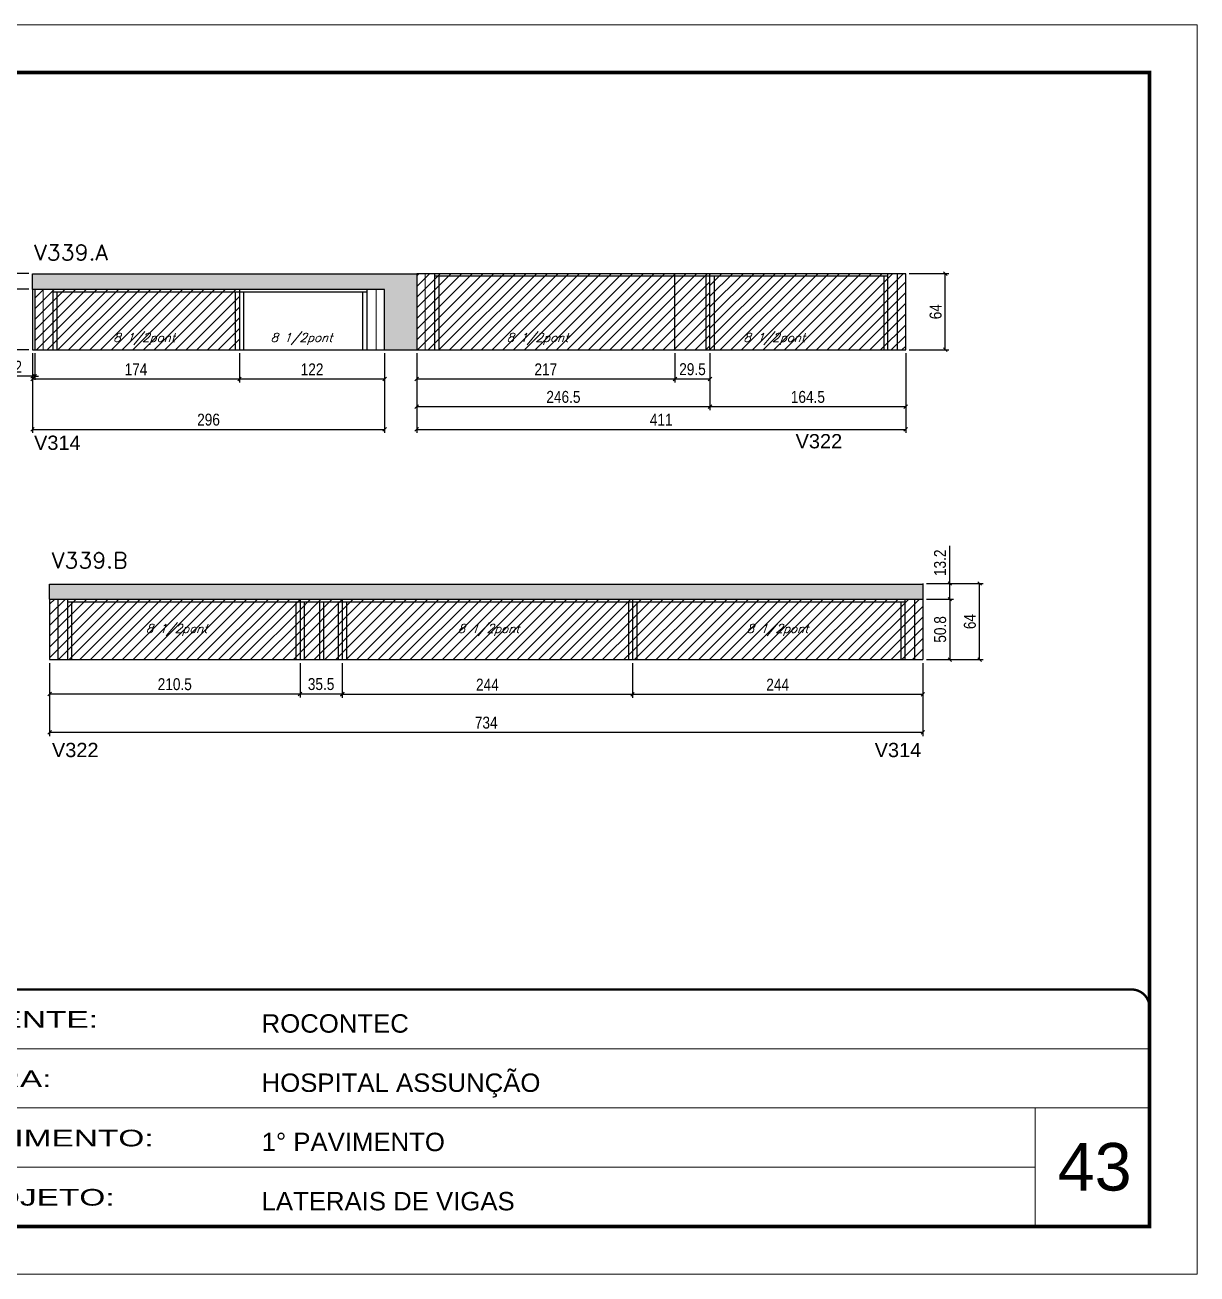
# Model space of a CAD drawing. Extents: x 137137 to 143418, y 10464 to 34486.
# Drawn here: x 140807 to 141792, y 21950 to 23000 of the extents above; entities that cross this region are included whole.
import ezdxf

# ---------------------------------------------------------------- set-up
doc = ezdxf.new("R2010")
doc.units = 0
doc.linetypes.add('CONTINUO', pattern=[0])
doc.linetypes.add('DASHED', pattern=[0.75, 0.5, -0.25])
for name, color, linetype in [('5', 5, 'Continuous'), ('COTA', 241, 'Continuous'), ('Painéis', 200, 'Continuous'), ('SARR_2.2x7', 40, 'Continuous'), ('SARR_3.5x7', 81, 'Continuous'), ('texto', 7, 'Continuous')]:
    doc.layers.add(name, color=color, linetype=linetype)
for name, color, linetype, lineweight in [('CARIMBO', 255, 'Continuous', 9), ('Folhas', 255, 'Continuous', 9), ('Hachura', 251, 'Continuous', 9), ('Sarr 2.2x7', 40, 'Continuous', 9), ('SARRAFO DE PRESSAO', 251, 'DASHED', 9), ('Texto Seção', 7, 'Continuous', 15)]:
    doc.layers.add(name, color=color, linetype=linetype, lineweight=lineweight)
doc.styles.add('ARIAL', font='arial.ttf')
doc.styles.add('COTA TECNICA', font='techl___.ttf', dxfattribs={"height": 10})
doc.styles.add('REGUA-120', font='ROMANS.shx', dxfattribs={"height": 15})
doc.styles.add('Romans', font='romans.shx')
doc.styles.get("Standard").update_dxf_attribs({"font": 'arial.ttf'})
doc.styles.add('Tecnologia', font='')
doc.styles.get('Tecnologia').set_extended_font_data('Forgotten Futurist')
doc.dimstyles.new('PAINEL', dxfattribs={"dimtxt": 10, "dimasz": 3, "dimexe": 3, "dimexo": 3, "dimgap": 3, "dimtad": 1, "dimdec": 1, "dimzin": 12, "dimdsep": 46, "dimtxsty": 'COTA TECNICA', "dimblk1": 'OBLIQUE', "dimblk2": 'OBLIQUE', "dimsah": 1, "dimcen": 0.9, "dimclrd": 4, "dimclre": 4, "dimclrt": 240, "dimadec": 1, "dimazin": 3, "dimtfac": 1, "dimtdec": 1, "dimtmove": 0, "dimatfit": 3, "dimfxl": 1, "dimtolj": 1, "dimtzin": 12, "dimarcsym": 0})
pattern_1 = [(45, (1589, -7058.3625), (-4.49012806, 4.49012806), [])]
pattern_2 = [(45, (1635, -7000.45), (-4.49012806, 4.49012806), [])]
pattern_3 = [(45, (3170, -6878.4203), (-4.49012806, 4.49012806), [])]

# ---------------------------------------------------------------- blocks, each defined once
blk = doc.blocks.new('9999999999')
at = {"color": 30, "linetype": 'CONTINUO'}
for p, q in [((98564.6, 34379.6), (99584, 34379.6)), ((98564.6, 34329.8), (99488, 34329.8)), ((99584, 34329.8), (99488, 34329.8)), ((99488, 34329.8), (99488, 34230.2)), ((98564.6, 34280), (99488, 34280))]:
    blk.add_line(p, q, dxfattribs=at)
at = {"color": 30, "linetype": 'CONTINUO', "const_width": 2}
blk.add_lwpolyline([(99584, 34230.2), (99584, 34414.4, 0.414214), (99569, 34429.4), (98229, 34429.4, 0.414214), (98214, 34414.4), (98214, 34245.2, 0.414214), (98229, 34230.2), (99584, 34230.2)], format="xyb", dxfattribs=at)
at = {"layer": 'Folhas'}
blk.add_lwpolyline([(98139, 34190.2), (99624, 34190.2), (99624, 35240.2), (98139, 35240.2)], close=True, dxfattribs=at)
at = {"layer": 'Folhas', "color": 30, "const_width": 3}
blk.add_lwpolyline([(98214, 34230.2), (99584, 34230.2), (99584, 35200.2), (98214, 35200.2)], close=True, dxfattribs=at)
at = {"color": 7, "linetype": 'Continuous', "ltscale": 5, "style": 'ARIAL'}
for s, height, p in [('ROCONTEC', 15.48, (98837.7, 34393.1)), ('HOSPITAL ASSUNÇÃO', 15.483, (98837.7, 34343.3)), ('1° PAVIMENTO', 15.483, (98837.7, 34293.5)), ('LATERAIS DE VIGAS', 15.483, (98837.7, 34243.7))]:
    blk.add_text(s, height=height, dxfattribs=at).set_placement(p)
at = {"layer": 'Folhas', "color": 7, "style": 'Tecnologia', "width": 1.5}
for s, p in [('CLIENTE:', (98573.7, 34397.2)), ('OBRA:', (98573.7, 34347.3)), ('PAVIMENTO:', (98573.7, 34297.5)), ('PROJETO:', (98573.7, 34247.7))]:
    blk.add_text(s, height=14, dxfattribs=at).set_placement(p)
blk = doc.blocks.new('_Oblique')
at = {"color": 0, "linetype": 'ByBlock', "lineweight": -2}
blk.add_line((-0.5, -0.5), (0.5, 0.5), dxfattribs=at)
blk = doc.blocks.new('*D1770')
at = {"layer": 'COTA', "color": 4, "linetype": 'ByBlock', "lineweight": -2, "transparency": 16777216}
for p, q in [((141564.8, 22517.3), (141587.5, 22517.3)), ((141584.5, 22517.3), (141584.5, 22466.5)), ((141564.8, 22466.5), (141587.5, 22466.5))]:
    blk.add_line(p, q, dxfattribs=at)
at = {"layer": 'Defpoints', "color": 0, "linetype": 'ByBlock', "transparency": 16777216}
for p in [(141561.8, 22517.3), (141561.8, 22466.5), (141584.5, 22466.5)]:
    blk.add_point(p, dxfattribs=at)
at = {"layer": 'COTA', "color": 4, "linetype": 'ByBlock', "lineweight": -2, "transparency": 16777216, "xscale": 3, "yscale": 3, "zscale": 3}
for p, rotation in [((141584.5, 22517.3), 90), ((141584.5, 22466.5), 270)]:
    blk.add_blockref('_Oblique', p, dxfattribs=dict(at, rotation=rotation))
at = {"layer": 'COTA', "color": 240, "linetype": 'ByBlock', "transparency": 16777216, "insert": (141576.4, 22491.9), "char_height": 10, "attachment_point": 5, "rotation": 90, "style": 'COTA TECNICA'}
blk.add_mtext('\\A1;50.8', dxfattribs=at)
blk = doc.blocks.new('*D1771')
at = {"layer": 'COTA', "color": 4, "linetype": 'ByBlock', "lineweight": -2, "transparency": 16777216}
for p, q in [((141584.5, 22530.5), (141584.5, 22562.2)), ((141564.8, 22530.5), (141587.5, 22530.5)), ((141584.5, 22517.3), (141584.5, 22530.5)), ((141564.8, 22517.3), (141587.5, 22517.3))]:
    blk.add_line(p, q, dxfattribs=at)
at = {"layer": 'Defpoints', "color": 0, "linetype": 'ByBlock', "transparency": 16777216}
for p in [(141561.8, 22530.5), (141561.8, 22517.3), (141584.5, 22517.3)]:
    blk.add_point(p, dxfattribs=at)
at = {"layer": 'COTA', "color": 4, "linetype": 'ByBlock', "lineweight": -2, "transparency": 16777216, "xscale": 3, "yscale": 3, "zscale": 3}
for p, rotation in [((141584.5, 22530.5), 90), ((141584.5, 22517.3), 270)]:
    blk.add_blockref('_Oblique', p, dxfattribs=dict(at, rotation=rotation))
at = {"layer": 'COTA', "color": 240, "linetype": 'ByBlock', "transparency": 16777216, "insert": (141576.3, 22547.9), "char_height": 10, "attachment_point": 5, "rotation": 90, "style": 'COTA TECNICA'}
blk.add_mtext('\\A1;13.2', dxfattribs=at)
blk = doc.blocks.new('*D1772')
at = {"layer": 'COTA', "color": 4, "linetype": 'ByBlock', "lineweight": -2, "transparency": 16777216}
for p, q in [((141073.8, 22463.5), (141073.8, 22434.4)), ((141317.8, 22463.5), (141317.8, 22434.4)), ((141073.8, 22437.4), (141317.8, 22437.4))]:
    blk.add_line(p, q, dxfattribs=at)
at = {"layer": 'Defpoints', "color": 0, "linetype": 'ByBlock', "transparency": 16777216}
for p in [(141073.8, 22466.5), (141317.8, 22466.5), (141317.8, 22437.4)]:
    blk.add_point(p, dxfattribs=at)
at = {"layer": 'COTA', "color": 4, "linetype": 'ByBlock', "lineweight": -2, "transparency": 16777216, "xscale": 3, "yscale": 3, "zscale": 3, "rotation": 180}
blk.add_blockref('_Oblique', (141073.8, 22437.4), dxfattribs=at)
at = {"layer": 'COTA', "color": 4, "linetype": 'ByBlock', "lineweight": -2, "transparency": 16777216, "xscale": 3, "yscale": 3, "zscale": 3}
blk.add_blockref('_Oblique', (141317.8, 22437.4), dxfattribs=at)
at = {"layer": 'COTA', "color": 240, "linetype": 'ByBlock', "transparency": 16777216, "insert": (141195.8, 22445.5), "char_height": 10, "attachment_point": 5, "style": 'COTA TECNICA'}
blk.add_mtext('\\A1;244', dxfattribs=at)
blk = doc.blocks.new('*D1773')
at = {"layer": 'COTA', "color": 4, "linetype": 'ByBlock', "lineweight": -2, "transparency": 16777216}
for p, q in [((141317.8, 22463.5), (141317.8, 22434.4)), ((141561.8, 22463.5), (141561.8, 22434.4)), ((141317.8, 22437.4), (141561.8, 22437.4))]:
    blk.add_line(p, q, dxfattribs=at)
at = {"layer": 'Defpoints', "color": 0, "linetype": 'ByBlock', "transparency": 16777216}
for p in [(141317.8, 22466.5), (141561.8, 22466.5), (141561.8, 22437.4)]:
    blk.add_point(p, dxfattribs=at)
at = {"layer": 'COTA', "color": 4, "linetype": 'ByBlock', "lineweight": -2, "transparency": 16777216, "xscale": 3, "yscale": 3, "zscale": 3, "rotation": 180}
blk.add_blockref('_Oblique', (141317.8, 22437.4), dxfattribs=at)
at = {"layer": 'COTA', "color": 4, "linetype": 'ByBlock', "lineweight": -2, "transparency": 16777216, "xscale": 3, "yscale": 3, "zscale": 3}
blk.add_blockref('_Oblique', (141561.8, 22437.4), dxfattribs=at)
at = {"layer": 'COTA', "color": 240, "linetype": 'ByBlock', "transparency": 16777216, "insert": (141439.8, 22445.5), "char_height": 10, "attachment_point": 5, "style": 'COTA TECNICA'}
blk.add_mtext('\\A1;244', dxfattribs=at)
blk = doc.blocks.new('*D1774')
at = {"layer": 'COTA', "color": 4, "linetype": 'ByBlock', "lineweight": -2, "transparency": 16777216}
for p, q in [((141564.8, 22530.5), (141612.5, 22530.5)), ((141609.5, 22466.5), (141609.5, 22530.5)), ((141564.8, 22466.5), (141612.5, 22466.5))]:
    blk.add_line(p, q, dxfattribs=at)
at = {"layer": 'Defpoints', "color": 0, "linetype": 'ByBlock', "transparency": 16777216}
for p in [(141561.8, 22530.5), (141609.5, 22530.5), (141561.8, 22466.5)]:
    blk.add_point(p, dxfattribs=at)
at = {"layer": 'COTA', "color": 4, "linetype": 'ByBlock', "lineweight": -2, "transparency": 16777216, "xscale": 3, "yscale": 3, "zscale": 3}
for p, rotation in [((141609.5, 22530.5), 90), ((141609.5, 22466.5), 270)]:
    blk.add_blockref('_Oblique', p, dxfattribs=dict(at, rotation=rotation))
at = {"layer": 'COTA', "color": 240, "linetype": 'ByBlock', "transparency": 16777216, "insert": (141601.4, 22498.5), "char_height": 10, "attachment_point": 5, "rotation": 90, "style": 'COTA TECNICA'}
blk.add_mtext('\\A1;64', dxfattribs=at)
blk = doc.blocks.new('*D1775')
at = {"layer": 'COTA', "color": 4, "linetype": 'ByBlock', "lineweight": -2, "transparency": 16777216}
for p, q in [((141136.4, 22724), (141136.4, 22699.5)), ((141353.4, 22724), (141353.4, 22699.5)), ((141136.4, 22702.5), (141353.4, 22702.5))]:
    blk.add_line(p, q, dxfattribs=at)
at = {"layer": 'Defpoints', "color": 0, "linetype": 'ByBlock', "transparency": 16777216}
for p in [(141136.4, 22727), (141353.4, 22727), (141353.4, 22702.5)]:
    blk.add_point(p, dxfattribs=at)
at = {"layer": 'COTA', "color": 4, "linetype": 'ByBlock', "lineweight": -2, "transparency": 16777216, "xscale": 3, "yscale": 3, "zscale": 3, "rotation": 180}
blk.add_blockref('_Oblique', (141136.4, 22702.5), dxfattribs=at)
at = {"layer": 'COTA', "color": 4, "linetype": 'ByBlock', "lineweight": -2, "transparency": 16777216, "xscale": 3, "yscale": 3, "zscale": 3}
blk.add_blockref('_Oblique', (141353.4, 22702.5), dxfattribs=at)
at = {"layer": 'COTA', "color": 240, "linetype": 'ByBlock', "transparency": 16777216, "insert": (141244.9, 22710.5), "char_height": 10, "attachment_point": 5, "style": 'COTA TECNICA'}
blk.add_mtext('\\A1;217', dxfattribs=at)
blk = doc.blocks.new('*D1776')
at = {"layer": 'COTA', "color": 4, "linetype": 'ByBlock', "lineweight": -2, "transparency": 16777216}
for p, q in [((141353.4, 22724), (141353.4, 22699.5)), ((141382.9, 22724), (141382.9, 22699.5)), ((141353.4, 22702.5), (141382.9, 22702.5))]:
    blk.add_line(p, q, dxfattribs=at)
at = {"layer": 'Defpoints', "color": 0, "linetype": 'ByBlock', "transparency": 16777216}
for p in [(141353.4, 22727), (141382.9, 22727), (141382.9, 22702.5)]:
    blk.add_point(p, dxfattribs=at)
at = {"layer": 'COTA', "color": 4, "linetype": 'ByBlock', "lineweight": -2, "transparency": 16777216, "xscale": 3, "yscale": 3, "zscale": 3, "rotation": 180}
blk.add_blockref('_Oblique', (141353.4, 22702.5), dxfattribs=at)
at = {"layer": 'COTA', "color": 4, "linetype": 'ByBlock', "lineweight": -2, "transparency": 16777216, "xscale": 3, "yscale": 3, "zscale": 3}
blk.add_blockref('_Oblique', (141382.9, 22702.5), dxfattribs=at)
at = {"layer": 'COTA', "color": 240, "linetype": 'ByBlock', "transparency": 16777216, "insert": (141368.2, 22710.6), "char_height": 10, "attachment_point": 5, "style": 'COTA TECNICA'}
blk.add_mtext('\\A1;29.5', dxfattribs=at)
blk = doc.blocks.new('*D1777')
at = {"layer": 'COTA', "color": 4, "linetype": 'ByBlock', "lineweight": -2, "transparency": 16777216}
for p, q in [((141382.9, 22724), (141382.9, 22676.2)), ((141547.4, 22724), (141547.4, 22676.2)), ((141382.9, 22679.2), (141547.4, 22679.2))]:
    blk.add_line(p, q, dxfattribs=at)
at = {"layer": 'Defpoints', "color": 0, "linetype": 'ByBlock', "transparency": 16777216}
for p in [(141382.9, 22727), (141547.4, 22727), (141547.4, 22679.2)]:
    blk.add_point(p, dxfattribs=at)
at = {"layer": 'COTA', "color": 4, "linetype": 'ByBlock', "lineweight": -2, "transparency": 16777216, "xscale": 3, "yscale": 3, "zscale": 3, "rotation": 180}
blk.add_blockref('_Oblique', (141382.9, 22679.2), dxfattribs=at)
at = {"layer": 'COTA', "color": 4, "linetype": 'ByBlock', "lineweight": -2, "transparency": 16777216, "xscale": 3, "yscale": 3, "zscale": 3}
blk.add_blockref('_Oblique', (141547.4, 22679.2), dxfattribs=at)
at = {"layer": 'COTA', "color": 240, "linetype": 'ByBlock', "transparency": 16777216, "insert": (141465.2, 22687.3), "char_height": 10, "attachment_point": 5, "style": 'COTA TECNICA'}
blk.add_mtext('\\A1;164.5', dxfattribs=at)
blk = doc.blocks.new('*D1778')
at = {"layer": 'COTA', "color": 4, "linetype": 'ByBlock', "lineweight": -2, "transparency": 16777216}
for p, q in [((141136.4, 22724), (141136.4, 22676.2)), ((141382.9, 22724), (141382.9, 22676.2)), ((141136.4, 22679.2), (141382.9, 22679.2))]:
    blk.add_line(p, q, dxfattribs=at)
at = {"layer": 'Defpoints', "color": 0, "linetype": 'ByBlock', "transparency": 16777216}
for p in [(141136.4, 22727), (141382.9, 22727), (141382.9, 22679.2)]:
    blk.add_point(p, dxfattribs=at)
at = {"layer": 'COTA', "color": 4, "linetype": 'ByBlock', "lineweight": -2, "transparency": 16777216, "xscale": 3, "yscale": 3, "zscale": 3, "rotation": 180}
blk.add_blockref('_Oblique', (141136.4, 22679.2), dxfattribs=at)
at = {"layer": 'COTA', "color": 4, "linetype": 'ByBlock', "lineweight": -2, "transparency": 16777216, "xscale": 3, "yscale": 3, "zscale": 3}
blk.add_blockref('_Oblique', (141382.9, 22679.2), dxfattribs=at)
at = {"layer": 'COTA', "color": 240, "linetype": 'ByBlock', "transparency": 16777216, "insert": (141259.7, 22687.3), "char_height": 10, "attachment_point": 5, "style": 'COTA TECNICA'}
blk.add_mtext('\\A1;246.5', dxfattribs=at)
blk = doc.blocks.new('*D1779')
at = {"layer": 'COTA', "color": 4, "linetype": 'ByBlock', "lineweight": -2, "transparency": 16777216}
for p, q in [((140813.4, 22724), (140813.4, 22657.1)), ((141109.4, 22724), (141109.4, 22657.1)), ((140813.4, 22660.1), (141109.4, 22660.1))]:
    blk.add_line(p, q, dxfattribs=at)
at = {"layer": 'Defpoints', "color": 0, "linetype": 'ByBlock', "transparency": 16777216}
for p in [(140813.4, 22727), (141109.4, 22727), (141109.4, 22660.1)]:
    blk.add_point(p, dxfattribs=at)
at = {"layer": 'COTA', "color": 4, "linetype": 'ByBlock', "lineweight": -2, "transparency": 16777216, "xscale": 3, "yscale": 3, "zscale": 3, "rotation": 180}
blk.add_blockref('_Oblique', (140813.4, 22660.1), dxfattribs=at)
at = {"layer": 'COTA', "color": 4, "linetype": 'ByBlock', "lineweight": -2, "transparency": 16777216, "xscale": 3, "yscale": 3, "zscale": 3}
blk.add_blockref('_Oblique', (141109.4, 22660.1), dxfattribs=at)
at = {"layer": 'COTA', "color": 240, "linetype": 'ByBlock', "transparency": 16777216, "insert": (140961.4, 22668.2), "char_height": 10, "attachment_point": 5, "style": 'COTA TECNICA'}
blk.add_mtext('\\A1;296', dxfattribs=at)
blk = doc.blocks.new('*D1780')
at = {"layer": 'COTA', "color": 4, "linetype": 'ByBlock', "lineweight": -2, "transparency": 16777216}
for p, q in [((140810.4, 22777.8), (140790, 22777.8)), ((140793, 22727), (140793, 22777.8)), ((140810.4, 22727), (140790, 22727))]:
    blk.add_line(p, q, dxfattribs=at)
at = {"layer": 'Defpoints', "color": 0, "linetype": 'ByBlock', "transparency": 16777216}
for p in [(140793, 22777.8), (140813.4, 22777.8), (140813.4, 22727)]:
    blk.add_point(p, dxfattribs=at)
at = {"layer": 'COTA', "color": 4, "linetype": 'ByBlock', "lineweight": -2, "transparency": 16777216, "xscale": 3, "yscale": 3, "zscale": 3}
for p, rotation in [((140793, 22777.8), 90), ((140793, 22727), 270)]:
    blk.add_blockref('_Oblique', p, dxfattribs=dict(at, rotation=rotation))
at = {"layer": 'COTA', "color": 240, "linetype": 'ByBlock', "transparency": 16777216, "insert": (140784.8, 22752.4), "char_height": 10, "attachment_point": 5, "rotation": 90, "style": 'COTA TECNICA'}
blk.add_mtext('\\A1;50.8', dxfattribs=at)
blk = doc.blocks.new('*D1781')
at = {"layer": 'COTA', "color": 4, "linetype": 'ByBlock', "lineweight": -2, "transparency": 16777216}
for p, q in [((140810.4, 22791), (140790, 22791)), ((140793, 22777.8), (140793, 22791)), ((140810.4, 22777.8), (140790, 22777.8))]:
    blk.add_line(p, q, dxfattribs=at)
at = {"layer": 'Defpoints', "color": 0, "linetype": 'ByBlock', "transparency": 16777216}
for p in [(140793, 22791), (140813.4, 22791), (140813.4, 22777.8)]:
    blk.add_point(p, dxfattribs=at)
at = {"layer": 'COTA', "color": 4, "linetype": 'ByBlock', "lineweight": -2, "transparency": 16777216, "xscale": 3, "yscale": 3, "zscale": 3}
for p, rotation in [((140793, 22791), 90), ((140793, 22777.8), 270)]:
    blk.add_blockref('_Oblique', p, dxfattribs=dict(at, rotation=rotation))
at = {"layer": 'COTA', "color": 240, "linetype": 'ByBlock', "transparency": 16777216, "insert": (140784.8, 22784), "char_height": 10, "attachment_point": 5, "rotation": 90, "style": 'COTA TECNICA'}
blk.add_mtext('\\A1;13.2', dxfattribs=at)
blk = doc.blocks.new('*D1797')
at = {"layer": 'COTA', "color": 4, "lineweight": -2, "transparency": 16777216}
for p, q in [((140813.4, 22724), (140813.4, 22701.7)), ((140815.4, 22724), (140815.4, 22701.7)), ((140813.4, 22704.7), (140795.3, 22704.7)), ((140815.4, 22704.7), (140813.4, 22704.7)), ((140815.4, 22704.7), (140818.4, 22704.7))]:
    blk.add_line(p, q, dxfattribs=at)
at = {"layer": 'Defpoints', "color": 0, "transparency": 16777216}
for p in [(140813.4, 22727), (140815.4, 22727), (140813.4, 22704.7)]:
    blk.add_point(p, dxfattribs=at)
at = {"layer": 'COTA', "color": 4, "lineweight": -2, "transparency": 16777216, "xscale": 3, "yscale": 3, "zscale": 3}
blk.add_blockref('_Oblique', (140813.4, 22704.7), dxfattribs=at)
at = {"layer": 'COTA', "color": 4, "lineweight": -2, "transparency": 16777216, "xscale": 3, "yscale": 3, "zscale": 3, "rotation": 180}
blk.add_blockref('_Oblique', (140815.4, 22704.7), dxfattribs=at)
at = {"layer": 'COTA', "color": 240, "transparency": 16777216, "insert": (140801.4, 22712.7), "char_height": 10, "attachment_point": 5, "style": 'COTA TECNICA'}
blk.add_mtext('\\A1;2', dxfattribs=at)
blk = doc.blocks.new('*D1798')
at = {"layer": 'COTA', "color": 4, "lineweight": -2, "transparency": 16777216}
for p, q in [((140827.8, 22463.5), (140827.8, 22434.7)), ((141038.3, 22463.5), (141038.3, 22434.7)), ((140827.8, 22437.7), (141038.3, 22437.7))]:
    blk.add_line(p, q, dxfattribs=at)
at = {"layer": 'Defpoints', "color": 0, "transparency": 16777216}
for p in [(140827.8, 22466.5), (141038.3, 22466.5), (141038.3, 22437.7)]:
    blk.add_point(p, dxfattribs=at)
at = {"layer": 'COTA', "color": 4, "lineweight": -2, "transparency": 16777216, "xscale": 3, "yscale": 3, "zscale": 3, "rotation": 180}
blk.add_blockref('_Oblique', (140827.8, 22437.7), dxfattribs=at)
at = {"layer": 'COTA', "color": 4, "lineweight": -2, "transparency": 16777216, "xscale": 3, "yscale": 3, "zscale": 3}
blk.add_blockref('_Oblique', (141038.3, 22437.7), dxfattribs=at)
at = {"layer": 'COTA', "color": 240, "transparency": 16777216, "insert": (140933, 22445.8), "char_height": 10, "attachment_point": 5, "style": 'COTA TECNICA'}
blk.add_mtext('\\A1;210.5', dxfattribs=at)
blk = doc.blocks.new('*D1799')
at = {"layer": 'COTA', "color": 4, "lineweight": -2, "transparency": 16777216}
for p, q in [((141038.3, 22463.5), (141038.3, 22434.7)), ((141073.8, 22463.5), (141073.8, 22434.7)), ((141038.3, 22437.7), (141073.8, 22437.7))]:
    blk.add_line(p, q, dxfattribs=at)
at = {"layer": 'Defpoints', "color": 0, "transparency": 16777216}
for p in [(141038.3, 22466.5), (141073.8, 22466.5), (141073.8, 22437.7)]:
    blk.add_point(p, dxfattribs=at)
at = {"layer": 'COTA', "color": 4, "lineweight": -2, "transparency": 16777216, "xscale": 3, "yscale": 3, "zscale": 3, "rotation": 180}
blk.add_blockref('_Oblique', (141038.3, 22437.7), dxfattribs=at)
at = {"layer": 'COTA', "color": 4, "lineweight": -2, "transparency": 16777216, "xscale": 3, "yscale": 3, "zscale": 3}
blk.add_blockref('_Oblique', (141073.8, 22437.7), dxfattribs=at)
at = {"layer": 'COTA', "color": 240, "transparency": 16777216, "insert": (141056, 22445.9), "char_height": 10, "attachment_point": 5, "style": 'COTA TECNICA'}
blk.add_mtext('\\A1;35.5', dxfattribs=at)
blk = doc.blocks.new('*D1784')
at = {"layer": 'COTA', "color": 4, "lineweight": -2, "transparency": 16777216}
for p, q in [((140810.4, 22791), (140766.8, 22791)), ((140769.8, 22727), (140769.8, 22791)), ((140810.4, 22727), (140766.8, 22727))]:
    blk.add_line(p, q, dxfattribs=at)
at = {"layer": 'Defpoints', "color": 0, "transparency": 16777216}
for p in [(140769.8, 22791), (140813.4, 22791), (140813.4, 22727)]:
    blk.add_point(p, dxfattribs=at)
at = {"layer": 'COTA', "color": 4, "lineweight": -2, "transparency": 16777216, "xscale": 3, "yscale": 3, "zscale": 3}
for p, rotation in [((140769.8, 22791), 90), ((140769.8, 22727), 270)]:
    blk.add_blockref('_Oblique', p, dxfattribs=dict(at, rotation=rotation))
at = {"layer": 'COTA', "color": 240, "transparency": 16777216, "insert": (140761.7, 22759), "char_height": 10, "attachment_point": 5, "rotation": 90, "style": 'COTA TECNICA'}
blk.add_mtext('\\A1;64', dxfattribs=at)
blk = doc.blocks.new('*D1787')
at = {"layer": 'COTA', "color": 4, "lineweight": -2, "transparency": 16777216}
for p, q in [((141550.4, 22791), (141583.7, 22791)), ((141580.7, 22727), (141580.7, 22791)), ((141550.4, 22727), (141583.7, 22727))]:
    blk.add_line(p, q, dxfattribs=at)
at = {"layer": 'Defpoints', "color": 0, "transparency": 16777216}
for p in [(141547.4, 22791), (141580.7, 22791), (141547.4, 22727)]:
    blk.add_point(p, dxfattribs=at)
at = {"layer": 'COTA', "color": 4, "lineweight": -2, "transparency": 16777216, "xscale": 3, "yscale": 3, "zscale": 3}
for p, rotation in [((141580.7, 22791), 90), ((141580.7, 22727), 270)]:
    blk.add_blockref('_Oblique', p, dxfattribs=dict(at, rotation=rotation))
at = {"layer": 'COTA', "color": 240, "transparency": 16777216, "insert": (141572.6, 22759), "char_height": 10, "attachment_point": 5, "rotation": 90, "style": 'COTA TECNICA'}
blk.add_mtext('\\A1;64', dxfattribs=at)
blk = doc.blocks.new('*D1788')
at = {"layer": 'COTA', "color": 4, "lineweight": -2, "ltscale": 25, "transparency": 16777216}
for p, q in [((141136.4, 22724), (141136.4, 22657.1)), ((141547.4, 22724), (141547.4, 22657.1)), ((141136.4, 22660.1), (141547.4, 22660.1))]:
    blk.add_line(p, q, dxfattribs=at)
at = {"layer": 'Defpoints', "color": 0, "ltscale": 25, "transparency": 16777216}
for p in [(141136.4, 22727), (141547.4, 22727), (141547.4, 22660.1)]:
    blk.add_point(p, dxfattribs=at)
at = {"layer": 'COTA', "color": 4, "lineweight": -2, "ltscale": 25, "transparency": 16777216, "xscale": 3, "yscale": 3, "zscale": 3, "rotation": 180}
blk.add_blockref('_Oblique', (141136.4, 22660.1), dxfattribs=at)
at = {"layer": 'COTA', "color": 4, "lineweight": -2, "ltscale": 25, "transparency": 16777216, "xscale": 3, "yscale": 3, "zscale": 3}
blk.add_blockref('_Oblique', (141547.4, 22660.1), dxfattribs=at)
at = {"layer": 'COTA', "color": 240, "ltscale": 25, "transparency": 16777216, "insert": (141341.9, 22668.2), "char_height": 10, "attachment_point": 5, "style": 'COTA TECNICA'}
blk.add_mtext('\\A1;411', dxfattribs=at)
blk = doc.blocks.new('*D1789')
at = {"layer": 'COTA', "color": 4, "lineweight": -2, "ltscale": 25, "transparency": 16777216}
for p, q in [((140827.8, 22463.5), (140827.8, 22402.3)), ((141561.8, 22463.5), (141561.8, 22402.3)), ((141561.8, 22405.3), (140827.8, 22405.3))]:
    blk.add_line(p, q, dxfattribs=at)
at = {"layer": 'Defpoints', "color": 0, "ltscale": 25, "transparency": 16777216}
for p in [(140827.8, 22466.5), (141561.8, 22466.5), (140827.8, 22405.3)]:
    blk.add_point(p, dxfattribs=at)
at = {"layer": 'COTA', "color": 4, "lineweight": -2, "ltscale": 25, "transparency": 16777216, "xscale": 3, "yscale": 3, "zscale": 3, "rotation": 180}
blk.add_blockref('_Oblique', (140827.8, 22405.3), dxfattribs=at)
at = {"layer": 'COTA', "color": 4, "lineweight": -2, "ltscale": 25, "transparency": 16777216, "xscale": 3, "yscale": 3, "zscale": 3}
blk.add_blockref('_Oblique', (141561.8, 22405.3), dxfattribs=at)
at = {"layer": 'COTA', "color": 240, "ltscale": 25, "transparency": 16777216, "insert": (141194.8, 22413.5), "char_height": 10, "attachment_point": 5, "style": 'COTA TECNICA'}
blk.add_mtext('\\A1;734', dxfattribs=at)
blk = doc.blocks.new('*D1793')
at = {"layer": 'COTA', "color": 4, "lineweight": -2, "ltscale": 25, "transparency": 16777216}
for p, q in [((140813.4, 22724), (140813.4, 22699.5)), ((140987.4, 22724), (140987.4, 22699.5)), ((140813.4, 22702.5), (140987.4, 22702.5))]:
    blk.add_line(p, q, dxfattribs=at)
at = {"layer": 'Defpoints', "color": 0, "ltscale": 25, "transparency": 16777216}
for p in [(140813.4, 22727), (140987.4, 22727), (140987.4, 22702.5)]:
    blk.add_point(p, dxfattribs=at)
at = {"layer": 'COTA', "color": 4, "lineweight": -2, "ltscale": 25, "transparency": 16777216, "xscale": 3, "yscale": 3, "zscale": 3, "rotation": 180}
blk.add_blockref('_Oblique', (140813.4, 22702.5), dxfattribs=at)
at = {"layer": 'COTA', "color": 4, "lineweight": -2, "ltscale": 25, "transparency": 16777216, "xscale": 3, "yscale": 3, "zscale": 3}
blk.add_blockref('_Oblique', (140987.4, 22702.5), dxfattribs=at)
at = {"layer": 'COTA', "color": 240, "ltscale": 25, "transparency": 16777216, "insert": (140900.4, 22710.5), "char_height": 10, "attachment_point": 5, "style": 'COTA TECNICA'}
blk.add_mtext('\\A1;174', dxfattribs=at)
blk = doc.blocks.new('*D1794')
at = {"layer": 'COTA', "color": 4, "lineweight": -2, "ltscale": 25, "transparency": 16777216}
for p, q in [((140987.4, 22724), (140987.4, 22699.5)), ((141109.4, 22724), (141109.4, 22699.5)), ((140987.4, 22702.5), (141109.4, 22702.5))]:
    blk.add_line(p, q, dxfattribs=at)
at = {"layer": 'Defpoints', "color": 0, "ltscale": 25, "transparency": 16777216}
for p in [(140987.4, 22727), (141109.4, 22727), (141109.4, 22702.5)]:
    blk.add_point(p, dxfattribs=at)
at = {"layer": 'COTA', "color": 4, "lineweight": -2, "ltscale": 25, "transparency": 16777216, "xscale": 3, "yscale": 3, "zscale": 3, "rotation": 180}
blk.add_blockref('_Oblique', (140987.4, 22702.5), dxfattribs=at)
at = {"layer": 'COTA', "color": 4, "lineweight": -2, "ltscale": 25, "transparency": 16777216, "xscale": 3, "yscale": 3, "zscale": 3}
blk.add_blockref('_Oblique', (141109.4, 22702.5), dxfattribs=at)
at = {"layer": 'COTA', "color": 240, "ltscale": 25, "transparency": 16777216, "insert": (141048.4, 22710.5), "char_height": 10, "attachment_point": 5, "style": 'COTA TECNICA'}
blk.add_mtext('\\A1;122', dxfattribs=at)

msp = doc.modelspace()

# ---------------------------------------------------------------- hatches: boundary and pattern name
at = {"layer": 'COTA', "ltscale": 25}
h = msp.add_hatch(dxfattribs=at)
h.set_pattern_fill('AR-CONC', color=256, scale=0.03)
h.set_pattern_definition([(50, (3170, -6878.4203), (5.46554007, -0.47817257), [0.5715, -6.2865]), (355, (3170, -6878.4203), (-1.05730264, 5.73170536), [0.4572, -5.02921753]), (100.4514447, (3170.4555, -6878.46), (4.40823741, 5.25353256), [0.48570026, -5.34270734]), (46.1842, (3170, -6876.8963), (8.13237123, -1.26126984), [0.85725, -9.42975]), (96.6355576, (3170.678, -6877.0014), (7.122124, 7.42278374), [0.7285507, -8.01406824]), (351.184151, (3170, -6876.896), (7.122124, 7.42278374), [0.685799, -7.54379196]), (21, (3170.762, -6877.2773), (4.54843174, -3.06795595), [0.5715, -6.2865]), (326, (3170.762, -6877.2773), (1.85406085, 5.52563898), [0.4572, -5.0292]), (71.451445, (3171.141, -6877.533), (6.40249258, 2.45768307), [0.48570026, -5.34269813]), (37.5, (3170, -6878.4203), (0.092658098, 2.536651166), [0, -4.96824, 0, -5.1054, 0, -5.04825]), (7.5, (3170, -6878.4203), (2.004589875, 3.005417245), [0, -2.91084, 0, -4.85394, 0, -1.92405]), (327.5, (3168.3007, -6878.4203), (4.067717855, -0.17186232), [0, -1.905, 0, -5.9436, 0, -7.8867]), (317.5, (3167.5387, -6878.4203), (4.44387544, 0.76279473), [0, -2.4765, 0, -3.94716, 0, -5.6007])])
h.paths.add_polyline_path([(141136.41, 22790.95), (140813.41, 22790.95), (140813.41, 22777.75), (140987.41, 22777.75), (141109.41, 22777.75), (141109.41, 22726.95), (141136.41, 22726.95)])
at = {"layer": 'COTA', "linetype": 'ByBlock'}
h = msp.add_hatch(dxfattribs=at)
h.set_pattern_fill('AR-CONC', color=256, scale=0.03)
h.set_pattern_definition([(50, (4, -7058.3625), (5.46554007, -0.47817257), [0.5715, -6.2865]), (355, (4, -7058.3625), (-1.05730264, 5.73170536), [0.4572, -5.02921753]), (100.4514447, (4.4555, -7058.4023), (4.40823741, 5.25353256), [0.48570026, -5.34270734]), (46.1842, (4, -7056.8385), (8.13237123, -1.26126984), [0.85725, -9.42975]), (96.6355576, (4.678, -7056.9436), (7.122124, 7.42278374), [0.7285507, -8.01406824]), (351.184151, (4, -7056.8385), (7.122124, 7.42278374), [0.685799, -7.54379196]), (21, (4.762, -7057.2195), (4.54843174, -3.06795595), [0.5715, -6.2865]), (326, (4.762, -7057.2195), (1.85406085, 5.52563898), [0.4572, -5.0292]), (71.451445, (5.141, -7057.475), (6.40249258, 2.45768307), [0.48570026, -5.34269813]), (37.5, (4, -7058.3625), (0.092658098, 2.536651166), [0, -4.96824, 0, -5.1054, 0, -5.04825]), (7.5, (4, -7058.3625), (2.004589875, 3.005417245), [0, -2.91084, 0, -4.85394, 0, -1.92405]), (327.5, (2.3007, -7058.3625), (4.067717855, -0.17186232), [0, -1.905, 0, -5.9436, 0, -7.8867]), (317.5, (1.5387, -7058.3625), (4.44387544, 0.76279473), [0, -2.4765, 0, -3.94716, 0, -5.6007])])
h.paths.add_polyline_path([(141561.8, 22517.3), (141561.8, 22529.98), (140827.8, 22529.98), (140827.8, 22517.3)])
at = {"layer": 'Hachura', "linetype": 'ByBlock'}
h = msp.add_hatch(dxfattribs=at)
h.set_pattern_fill('ANSI31', color=256, scale=2)
h.set_pattern_definition(pattern_2)
h.paths.add_polyline_path([(141353.41, 22726.95), (141353.41, 22790.95), (141136.41, 22790.95), (141136.41, 22726.95)])
h.paths.add_polyline_path([(141204.87, 22728.84), (141266.35, 22728.84), (141271.35, 22743.36), (141209.87, 22743.36)], flags=24)
h = msp.add_hatch(dxfattribs=at)
h.set_pattern_fill('ANSI31', color=256, scale=2)
h.set_pattern_definition(pattern_2)
h.paths.add_polyline_path([(141382.91, 22790.95), (141353.41, 22790.95), (141353.41, 22726.95), (141382.91, 22726.95)])
h = msp.add_hatch(dxfattribs=at)
h.set_pattern_fill('ANSI31', color=256, scale=2)
h.set_pattern_definition(pattern_3)
h.paths.add_polyline_path([(141547.41, 22790.95), (141382.91, 22790.95), (141382.91, 22726.95), (141547.41, 22726.95)])
h = msp.add_hatch(dxfattribs=at)
h.set_pattern_fill('ANSI31', color=256, scale=2)
h.set_pattern_definition(pattern_3)
h.paths.add_polyline_path([(140987.41, 22777.75), (140815.41, 22777.75), (140815.41, 22726.95), (140987.41, 22726.95)])
at = {"layer": 'Hachura'}
h = msp.add_hatch(dxfattribs=at)
h.set_pattern_fill('ANSI31', color=256, scale=2)
h.set_pattern_definition([(45, (0, -7058.3625), (-4.49012806, 4.49012806), [])])
h.paths.add_polyline_path([(141038.3, 22466.5), (141038.3, 22517.3), (140827.8, 22517.3), (140827.8, 22466.5)])
at = {"layer": 'Hachura', "linetype": 'ByBlock'}
h = msp.add_hatch(dxfattribs=at)
h.set_pattern_fill('ANSI31', color=256, scale=2)
h.set_pattern_definition(pattern_3)
h.paths.add_polyline_path([(141073.8, 22517.3), (141038.3, 22517.3), (141038.3, 22466.5), (141073.8, 22466.5)])
h = msp.add_hatch(dxfattribs=at)
h.set_pattern_fill('ANSI31', color=256, scale=2)
h.set_pattern_definition(pattern_1)
h.paths.add_polyline_path([(141073.8, 22517.3), (141073.8, 22466.5), (141317.8, 22466.5), (141317.8, 22517.3)])
h.paths.add_polyline_path([(141163.77, 22484.24), (141225.25, 22484.24), (141230.25, 22498.76), (141168.77, 22498.76)], flags=24)
h = msp.add_hatch(dxfattribs=at)
h.set_pattern_fill('ANSI31', color=256, scale=2)
h.set_pattern_definition(pattern_1)
h.paths.add_polyline_path([(141317.8, 22517.3), (141317.8, 22466.5), (141561.8, 22466.5), (141561.8, 22517.3)])
h.paths.add_polyline_path([(141406.66, 22484.24), (141468.14, 22484.24), (141473.14, 22498.76), (141411.66, 22498.76)], flags=24)

# ---------------------------------------------------------------- linework, layer by layer
at = {"layer": 'COTA', "linetype": 'ByBlock'}
for p, q in [((140813.41, 22790.95), (141136.41, 22790.95)), ((140813.41, 22777.75), (140813.41, 22790.95)), ((141109.41, 22726.95), (141136.41, 22726.95)), ((140827.8, 22517.3), (140827.8, 22529.98)), ((140827.8, 22529.98), (141561.8, 22529.98)), ((141561.8, 22530.5), (141561.8, 22517.3))]:
    msp.add_line(p, q, dxfattribs=at)
at = {"layer": 'Painéis', "linetype": 'ByBlock'}
for p, q in [((141547.41, 22790.95), (141136.41, 22790.95)), ((141136.41, 22790.95), (141136.41, 22726.95)), ((141353.41, 22726.95), (141353.41, 22790.95)), ((141382.91, 22726.95), (141382.91, 22790.95)), ((141547.41, 22726.95), (141547.41, 22790.95)), ((140987.41, 22777.75), (140813.41, 22777.75)), ((140813.41, 22777.75), (140813.41, 22726.95)), ((140815.41, 22777.75), (140815.41, 22726.95)), ((141109.41, 22777.75), (140987.41, 22777.75)), ((140987.41, 22777.75), (140987.41, 22777.75)), ((140987.41, 22777.75), (140987.41, 22726.95)), ((141109.41, 22726.95), (141109.41, 22777.75)), ((141547.41, 22774.75), (141547.41, 22774.75)), ((140813.41, 22726.95), (141109.41, 22726.95)), ((141136.41, 22726.95), (141547.41, 22726.95)), ((140827.8, 22517.3), (141561.8, 22517.3)), ((140827.8, 22517.3), (140827.8, 22466.5)), ((141038.3, 22517.3), (141038.3, 22466.5)), ((141073.8, 22517.3), (141073.8, 22466.5)), ((141317.8, 22517.3), (141317.8, 22466.5)), ((141561.8, 22517.3), (141561.8, 22466.5)), ((140827.8, 22466.5), (141561.8, 22466.5))]:
    msp.add_line(p, q, dxfattribs=at)
at = {"layer": 'Sarr 2.2x7'}
for p, q in [((141143.41, 22790.95), (141143.41, 22726.95)), ((140822.41, 22726.95), (140822.41, 22777.75)), ((141102.41, 22726.95), (141102.41, 22777.75))]:
    msp.add_line(p, q, dxfattribs=at)
at = {"layer": 'SARR_2.2x7', "linetype": 'Continuous'}
for p, q in [((141382.91, 22788.75), (141151.41, 22788.75)), ((141532.41, 22788.75), (141382.91, 22788.75)), ((141540.41, 22726.95), (141540.41, 22790.95)), ((140987.41, 22775.55), (140830.41, 22775.55)), ((141094.41, 22775.55), (140987.41, 22775.55)), ((140834.8, 22517.3), (140834.8, 22466.5)), ((140842.8, 22515.1), (141038.3, 22515.1)), ((141038.3, 22515.1), (141073.8, 22515.1)), ((141073.8, 22515.1), (141317.8, 22515.1)), ((141317.8, 22515.1), (141546.8, 22515.1)), ((141554.8, 22517.3), (141554.8, 22466.5))]:
    msp.add_line(p, q, dxfattribs=at)
at = {"layer": 'SARR_3.5x7'}
for p, q in [((141151.41, 22790.95), (141151.41, 22726.95)), ((141154.91, 22788.75), (141154.91, 22726.95)), ((141379.41, 22788.75), (141379.41, 22726.95)), ((141386.41, 22788.75), (141386.41, 22726.95)), ((141528.91, 22788.75), (141528.91, 22726.95)), ((141532.41, 22726.95), (141532.41, 22790.95)), ((140830.41, 22777.75), (140830.41, 22726.95)), ((140833.91, 22775.55), (140833.91, 22726.95)), ((140983.91, 22775.55), (140983.91, 22726.95)), ((140990.91, 22775.55), (140990.91, 22726.95)), ((141090.91, 22775.55), (141090.91, 22726.95)), ((141094.41, 22777.75), (141094.41, 22726.95)), ((140842.8, 22517.3), (140842.8, 22466.5)), ((140846.3, 22515.1), (140846.3, 22466.5)), ((141034.8, 22515.1), (141034.8, 22466.5)), ((141041.8, 22515.1), (141041.8, 22466.5)), ((141054.63, 22515.1), (141054.63, 22466.5)), ((141058.13, 22515.1), (141058.13, 22466.5)), ((141070.3, 22515.1), (141070.3, 22466.5)), ((141077.3, 22515.1), (141077.3, 22466.5)), ((141314.3, 22515.1), (141314.3, 22466.5)), ((141321.3, 22515.1), (141321.3, 22466.5)), ((141543.3, 22515.1), (141543.3, 22466.5)), ((141546.8, 22517.3), (141546.8, 22466.5))]:
    msp.add_line(p, q, dxfattribs=at)

# ---------------------------------------------------------------- block references
at = {"layer": 'SARRAFO DE PRESSAO', "color": 6, "linetype": 'ByBlock'}
msp.add_blockref('9999999999', (42168.31, -12240.18), dxfattribs=at)

# ---------------------------------------------------------------- texts
at = {"layer": '5', "linetype": 'Continuous'}
for s, p in [('V314', (140814.72, 22642.85)), ('V322', (141454.87, 22644.13)), ('V322', (140829.76, 22384.56)), ('V314', (141521.33, 22384.56))]:
    msp.add_text(s, height=12, rotation=359.99996, dxfattribs=at).set_placement(p)
at = {"layer": 'CARIMBO', "style": 'ARIAL'}
msp.add_text('43', height=40, dxfattribs=at).set_placement((141675.15, 22020.17))
at = {"layer": 'texto', "color": 2, "char_height": 7.2737, "attachment_point": 5, "style": 'Romans'}
for insert in [(140907.25, 22736.1), (141039.55, 22736.1), (141237.94, 22736.1), (141436.92, 22736.1), (140934.61, 22491.5), (141196.84, 22491.5), (141439.72, 22491.5)]:
    msp.add_mtext('{\\Q19;\\C256;8 1/2pont}', dxfattribs=dict(at, insert=insert))
at = {"layer": 'Texto Seção', "style": 'REGUA-120', "width": 1.05}
for s, p in [('V339.A', (140814.86, 22802.31)), ('V339.B', (140829.71, 22543.45))]:
    msp.add_text(s, height=13, dxfattribs=at).set_placement(p)

# ---------------------------------------------------------------- dimensions: what is measured, and where the dimension line sits
at = {"layer": 'COTA', "linetype": 'ByBlock'}
dim = msp.add_linear_dim(base=(140792.97, 22790.95), p1=(140813.41, 22777.75), p2=(140813.41, 22790.95), angle=90, dimstyle='PAINEL', override={"dimtmove": 1}, dxfattribs=at)
dim.commit()
dim.dimension.update_dxf_attribs({"geometry": '*D1781', "text_midpoint": (140792.97, 22783.95), "dimtype": 160})
at = {"layer": 'COTA'}
for base, p1, p2, picture, middle in [((140769.79, 22790.95), (140813.41, 22726.95), (140813.41, 22790.95), '*D1784', (140761.69, 22758.95)), ((141580.67, 22790.95), (141547.41, 22726.95), (141547.41, 22790.95), '*D1787', (141572.57, 22758.95))]:
    dim = msp.add_linear_dim(base=base, p1=p1, p2=p2, angle=90, dimstyle='PAINEL', dxfattribs=at)
    dim.commit()
    dim.dimension.update_dxf_attribs({"geometry": picture, "text_midpoint": middle})
at = {"layer": 'COTA', "linetype": 'ByBlock'}
for base, p1, p2, picture, middle in [((140792.97, 22777.75), (140813.41, 22726.95), (140813.41, 22777.75), '*D1780', (140784.84, 22752.35)), ((141609.52, 22530.5), (141561.8, 22466.5), (141561.8, 22530.5), '*D1774', (141601.42, 22498.5)), ((141584.49, 22466.5), (141561.8, 22517.3), (141561.8, 22466.5), '*D1770', (141576.35, 22491.9))]:
    dim = msp.add_linear_dim(base=base, p1=p1, p2=p2, angle=90, dimstyle='PAINEL', dxfattribs=at)
    dim.commit()
    dim.dimension.update_dxf_attribs({"geometry": picture, "text_midpoint": middle})
at = {"layer": 'COTA'}
for base, p1, p2, picture, middle in [((140813.41, 22704.66), (140815.41, 22726.95), (140813.41, 22726.95), '*D1797', (140801.35, 22712.66)), ((141038.3, 22437.72), (140827.8, 22466.5), (141038.3, 22466.5), '*D1798', (140933.05, 22445.83))]:
    dim = msp.add_linear_dim(base=base, p1=p1, p2=p2, dimstyle='PAINEL', dxfattribs=at)
    dim.commit()
    dim.dimension.update_dxf_attribs({"geometry": picture, "text_midpoint": middle})
at = {"layer": 'COTA', "linetype": 'ByBlock'}
for base, p1, p2, picture, middle in [((141109.41, 22660.1), (140813.41, 22726.95), (141109.41, 22726.95), '*D1779', (140961.41, 22668.23)), ((141353.41, 22702.46), (141136.41, 22726.95), (141353.41, 22726.95), '*D1775', (141244.91, 22710.53)), ((141382.91, 22679.18), (141136.41, 22726.95), (141382.91, 22726.95), '*D1778', (141259.66, 22687.29))]:
    dim = msp.add_linear_dim(base=base, p1=p1, p2=p2, dimstyle='PAINEL', dxfattribs=at)
    dim.commit()
    dim.dimension.update_dxf_attribs({"geometry": picture, "text_midpoint": middle})
at = {"layer": 'COTA', "ltscale": 25}
for base, p1, p2, picture, middle in [((140987.41, 22702.46), (140813.41, 22726.95), (140987.41, 22726.95), '*D1793', (140900.41, 22710.53)), ((141547.41, 22660.1), (141136.41, 22726.95), (141547.41, 22726.95), '*D1788', (141341.91, 22668.17)), ((140827.8, 22405.28), (141561.8, 22466.5), (140827.8, 22466.5), '*D1789', (141194.8, 22413.5))]:
    dim = msp.add_linear_dim(base=base, p1=p1, p2=p2, dimstyle='PAINEL', dxfattribs=at)
    dim.commit()
    dim.dimension.update_dxf_attribs({"geometry": picture, "text_midpoint": middle})
dim = msp.add_linear_dim(base=(141109.41, 22702.46), p1=(140987.41, 22726.95), p2=(141109.41, 22726.95), dimstyle='PAINEL', override={"dimtmove": 1}, dxfattribs=at)
dim.commit()
dim.dimension.update_dxf_attribs({"geometry": '*D1794', "text_midpoint": (141048.41, 22710.51)})
at = {"layer": 'COTA', "linetype": 'ByBlock'}
dim = msp.add_linear_dim(base=(141382.91, 22702.46), p1=(141353.41, 22726.95), p2=(141382.91, 22726.95), dimstyle='PAINEL', override={"dimtmove": 1}, dxfattribs=at)
dim.commit()
dim.dimension.update_dxf_attribs({"geometry": '*D1776', "text_midpoint": (141368.16, 22702.46), "dimtype": 160})
for base, p1, p2, picture, middle in [((141547.41, 22679.18), (141382.91, 22726.95), (141547.41, 22726.95), '*D1777', (141465.16, 22687.29)), ((141317.8, 22437.44), (141073.8, 22466.5), (141317.8, 22466.5), '*D1772', (141195.8, 22445.52)), ((141561.8, 22437.44), (141317.8, 22466.5), (141561.8, 22466.5), '*D1773', (141439.8, 22445.52))]:
    dim = msp.add_linear_dim(base=base, p1=p1, p2=p2, dimstyle='PAINEL', override={"dimtmove": 1}, dxfattribs=at)
    dim.commit()
    dim.dimension.update_dxf_attribs({"geometry": picture, "text_midpoint": middle})
dim = msp.add_linear_dim(base=(141584.49, 22517.3), p1=(141561.8, 22530.5), p2=(141561.8, 22517.3), angle=90, dimstyle='PAINEL', dxfattribs=at)
dim.commit()
dim.dimension.update_dxf_attribs({"geometry": '*D1771', "text_midpoint": (141584.49, 22547.86), "dimtype": 160})
at = {"layer": 'COTA'}
dim = msp.add_linear_dim(base=(141073.8, 22437.72), p1=(141038.3, 22466.5), p2=(141073.8, 22466.5), dimstyle='PAINEL', override={"dimtmove": 1}, dxfattribs=at)
dim.commit()
dim.dimension.update_dxf_attribs({"geometry": '*D1799', "text_midpoint": (141056.05, 22445.94)})

doc.saveas('drawing.dxf')
